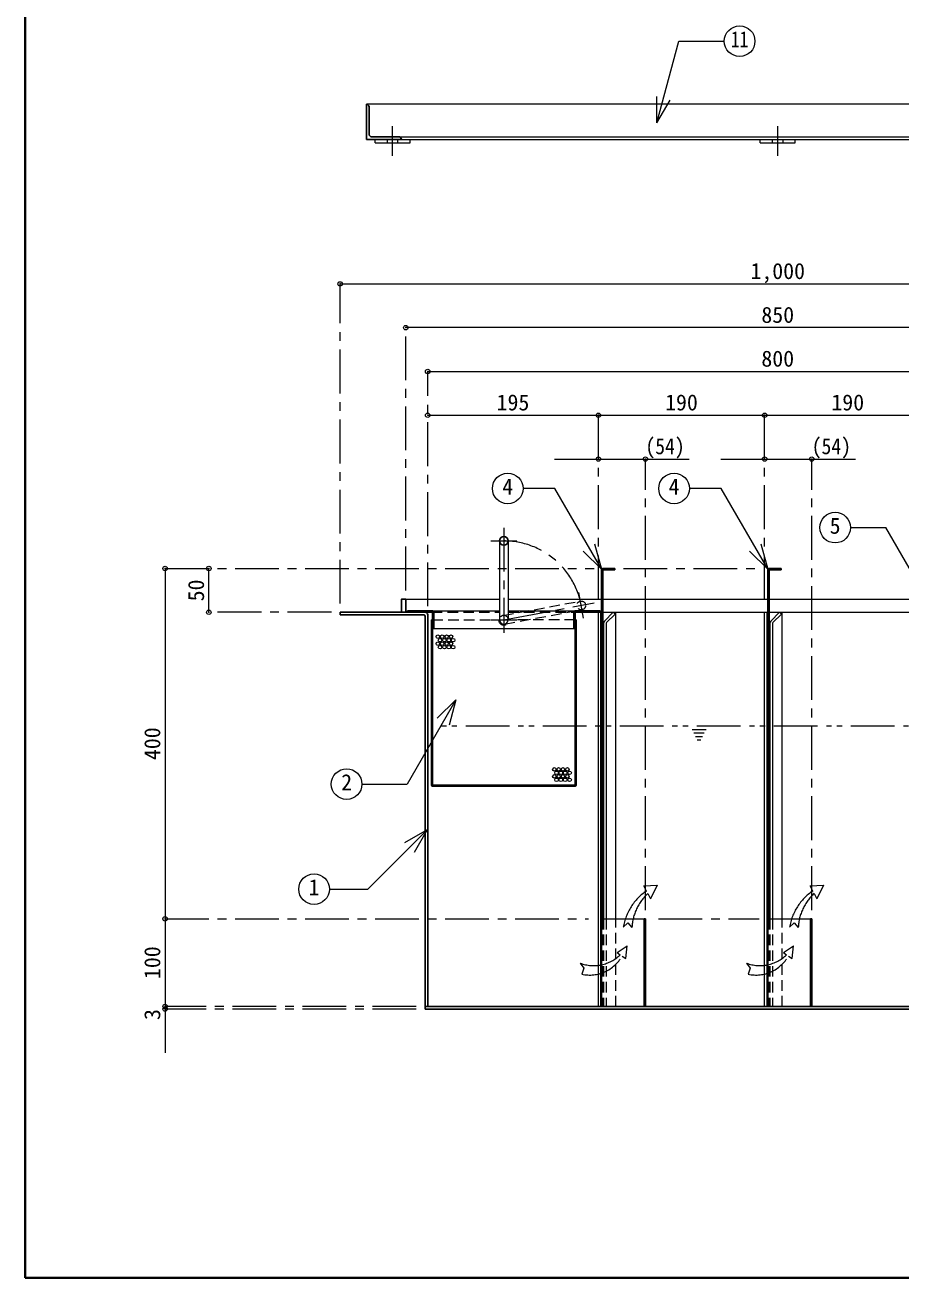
# Model space of a CAD drawing. Units: millimetres at full size, sheet at 1:10. Extents: x -2113 to 1937, y -1370 to 1440.
# Drawn here: x -2113 to -1112, y -1370 to 60 of the extents above; entities that cross this region are included whole.
import ezdxf
from ezdxf.enums import TextEntityAlignment as Align

# ---------------------------------------------------------------- set-up
doc = ezdxf.new("R2010")
doc.units = ezdxf.units.MM
doc.header["$LTSCALE"] = 10
doc.header["$PDMODE"] = 32
doc.header["$PDSIZE"] = 5
for name, pattern in [('CHAIN1', [8, 5, -1, 1, -1]), ('DASHED1', [1.8, 1.2, -0.6]), ('DOUBLE_CHAIN1', [8.8, 5, -1, 0.6, -0.6, 0.6, -1])]:
    doc.linetypes.add(name, pattern=pattern)
doc.layers.add('0-0_ﾚｲﾔ1', color=4, linetype='Continuous', lineweight=9)
doc.styles.add('ＭＳ ゴシック', font='')
doc.styles.get('ＭＳ ゴシック').set_extended_font_data('MS Gothic')

msp = doc.modelspace()

# ---------------------------------------------------------------- linework, layer by layer
at = {"layer": '0-0_ﾚｲﾔ1', "color": 1, "lineweight": 40}
for p, q in [((-2113.04, -1370.5), (-2113.04, 1439.5)), ((1936.96, -1370.5), (-2113.04, -1370.5))]:
    msp.add_line(p, q, dxfattribs=at)
at = {"layer": '0-0_ﾚｲﾔ1', "color": 7, "lineweight": 18}
for p, q in [((-1391.09, -51.64), (-1366.11, 41.57)), ((-1366.11, 41.57), (-1314.11, 41.57)), ((-1391.09, -51.64), (-1391.09, -21.64)), ((-1391.09, -51.64), (-1376.09, -25.66)), ((-783.04, -30.5), (-1723.04, -30.5)), ((-1686.04, -67.5), (-820.04, -67.5)), ((-1683.04, -70.5), (-823.04, -70.5)), ((-1507.59, -469.12), (-1544.05, -469.12)), ((-1454.13, -561.72), (-1507.59, -469.12)), ((-1317.59, -469.12), (-1354.05, -469.12)), ((-1264.13, -561.72), (-1317.59, -469.12)), ((-1170.04, -513.81), (-1129.62, -513.81)), ((-1073.8, -610.5), (-1129.62, -513.81)), ((-1571.04, -529), (-1571.04, -619)), ((-1561.04, -529), (-1561.04, -619)), ((-1454.13, -561.72), (-1475.34, -540.51)), ((-1454.13, -561.72), (-1461.89, -532.74)), ((-1264.13, -561.72), (-1285.34, -540.51)), ((-1264.13, -561.72), (-1271.89, -532.74)), ((-1458.04, -1060.5), (-1458.04, -610.5)), ((-1456.04, -610.5), (-1455.04, -610.5)), ((-1455.04, -1060.5), (-1455.04, -610.5)), ((-1451.16, -620.62), (-1441.04, -610.5)), ((-1448.6, -622.3), (-1438.92, -612.62)), ((-1441.04, -610.5), (-1438.92, -612.62)), ((-1268.04, -610.5), (-1265.04, -610.5)), ((-1268.04, -1060.5), (-1268.04, -610.5)), ((-1265.04, -1060.5), (-1265.04, -610.5)), ((-1261.16, -620.62), (-1251.04, -610.5)), ((-1258.6, -622.3), (-1248.92, -612.62)), ((-1251.04, -610.5), (-1248.92, -612.62)), ((-1452.04, -622.74), (-1452.04, -960.5)), ((-1449.04, -623.36), (-1449.04, -960.5)), ((-1262.04, -622.74), (-1262.04, -960.5)), ((-1259.04, -623.36), (-1259.04, -960.5)), ((-1620.86, -710.32), (-1676.48, -806.66)), ((-1620.86, -710.32), (-1642.07, -731.53)), ((-1620.86, -710.32), (-1628.62, -739.3)), ((-1728.13, -806.66), (-1676.48, -806.66)), ((-1653.63, -858.7), (-1721.52, -926.59)), ((-1653.63, -858.7), (-1679.61, -873.7)), ((-1653.63, -858.7), (-1668.63, -884.68)), ((-1765.35, -926.59), (-1721.52, -926.59)), ((-1454.29, -960.5), (-1454.29, -1060.5)), ((-1452.79, -960.5), (-1405.79, -960.5)), ((-1264.29, -960.5), (-1264.29, -1060.5)), ((-1262.79, -960.5), (-1215.79, -960.5))]:
    msp.add_line(p, q, dxfattribs=at)
at = {"layer": '0-0_ﾚｲﾔ1', "color": 5, "lineweight": 25}
for p, q in [((-1723.04, -70.5), (-1723.04, -30.5)), ((-1720.04, -33.5), (-1720.04, -64.5)), ((-1723.04, -70.5), (-1683.04, -70.5)), ((-1717.04, -67.5), (-1686.04, -67.5)), ((-1454.29, -562), (-1454.29, -960.5)), ((-1452.79, -560.5), (-1439.29, -560.5)), ((-1452.79, -562.75), (-1452.79, -960.5)), ((-1452.04, -562), (-1439.29, -562)), ((-1439.29, -560.5), (-1439.29, -562)), ((-1264.29, -562), (-1264.29, -960.5)), ((-1262.79, -560.5), (-1249.29, -560.5)), ((-1262.79, -562.75), (-1262.79, -960.5)), ((-1262.04, -562), (-1249.29, -562)), ((-1249.29, -560.5), (-1249.29, -562)), ((-1678.04, -595.5), (-1678.04, -610.5)), ((-1753.04, -613.5), (-1753.04, -610.5)), ((-1648.29, -610.5), (-1753.04, -610.5)), ((-1657.54, -613.5), (-1753.04, -613.5)), ((-1656.04, -615), (-1656.04, -1063.5)), ((-1653.04, -613.5), (-1653.04, -1060.5)), ((-1647.54, -807.5), (-1647.54, -611.25)), ((-1646.04, -610.5), (-1646.04, -629)), ((-1486.04, -610.5), (-1486.04, -629)), ((-1484.54, -609), (-1456.04, -609)), ((-1484.54, -807.5), (-1484.54, -611.25)), ((-1456.04, -610.5), (-1483.79, -610.5)), ((-1456.04, -610.5), (-1456.04, -609)), ((-1648.54, -619), (-1647.54, -619)), ((-1648.54, -808), (-1648.54, -619)), ((-1647.54, -629), (-1646.04, -629)), ((-1486.04, -629), (-1484.54, -629)), ((-1484.54, -619), (-1483.54, -619)), ((-1483.54, -808), (-1483.54, -619)), ((-1484.54, -809), (-1647.54, -809)), ((-1485.04, -808), (-1647.04, -808)), ((-1452.79, -960.5), (-1454.29, -960.5)), ((-1405.79, -960.5), (-1405.79, -1060.5)), ((-1404.29, -960.5), (-1405.79, -960.5)), ((-1404.29, -960.5), (-1404.29, -1060.5)), ((-1262.79, -960.5), (-1264.29, -960.5)), ((-1215.79, -960.5), (-1215.79, -1060.5)), ((-1214.29, -960.5), (-1215.79, -960.5)), ((-1214.29, -960.5), (-1214.29, -1060.5)), ((-850.04, -1060.5), (-1656.04, -1060.5)), ((-850.04, -1063.5), (-1656.04, -1063.5))]:
    msp.add_line(p, q, dxfattribs=at)
at = {"layer": '0-0_ﾚｲﾔ1', "linetype": 'CHAIN1'}
for p, q in [((-1693.04, -89.5), (-1693.04, -55.5)), ((-1253.04, -89.5), (-1253.04, -55.5)), ((-1753.04, -600.5), (-1753.04, -235.5)), ((-1678.04, -585.5), (-1678.04, -285.5)), ((-1653.04, -603.5), (-1653.04, -335.5)), ((-1458.04, -595.5), (-1458.04, -385.5)), ((-1268.04, -595.5), (-1268.04, -385.5)), ((-1404.29, -950.5), (-1404.29, -435.5)), ((-1214.29, -950.5), (-1214.29, -435.5)), ((-1566.04, -514), (-1566.04, -634)), ((-1581.04, -529), (-1551.04, -529)), ((-1953.04, -560.5), (-1462.79, -560.5)), ((-1429.29, -560.5), (-1272.79, -560.5)), ((-1566.04, -619), (-1462.8, -599.85)), ((-1474.82, -617.34), (-1480.28, -587.84)), ((-1763.04, -610.5), (-1903.04, -610.5)), ((-1581.04, -619), (-1551.04, -619)), ((-1953.04, -960.5), (-1469.29, -960.5)), ((-1389.29, -960.5), (-1274.29, -960.5)), ((-1666.04, -1060.5), (-1953.04, -1060.5)), ((-1666.04, -1063.5), (-1953.04, -1063.5))]:
    msp.add_line(p, q, dxfattribs=at)
at = {"layer": '0-0_ﾚｲﾔ1'}
for p, q in [((-1713.04, -74.5), (-1713.04, -70.5)), ((-1673.04, -74.5), (-1673.04, -70.5)), ((-1273.04, -74.5), (-1273.04, -70.5)), ((-1233.04, -74.5), (-1233.04, -70.5)), ((-1713.04, -74.5), (-1673.04, -74.5)), ((-1273.04, -74.5), (-1233.04, -74.5)), ((-1753.04, -235.5), (-753.04, -235.5)), ((-828.04, -285.5), (-1678.04, -285.5)), ((-1653.04, -335.5), (-853.04, -335.5)), ((-1653.04, -385.5), (-1458.04, -385.5)), ((-1458.04, -385.5), (-1268.04, -385.5)), ((-1268.04, -385.5), (-1078.04, -385.5)), ((-1508.04, -435.5), (-1354.29, -435.5)), ((-1318.04, -435.5), (-1164.29, -435.5)), ((-1953.04, -560.5), (-1953.04, -960.5)), ((-1903.04, -610.5), (-1903.04, -560.5)), ((-1678.04, -595.5), (-1571.04, -595.5)), ((-1561.04, -595.5), (-1454.29, -595.5)), ((-1452.79, -595.5), (-1264.29, -595.5)), ((-1262.79, -595.5), (-828.04, -595.5)), ((-1647.54, -609), (-1571.04, -609)), ((-1561.04, -609), (-1484.54, -609)), ((-1455.04, -610.5), (-1454.29, -610.5)), ((-1452.79, -610.5), (-1268.04, -610.5)), ((-1438.04, -960.5), (-1438.04, -610.5)), ((-1265.04, -610.5), (-1264.29, -610.5)), ((-1262.79, -610.5), (-1078.04, -610.5)), ((-1248.04, -960.5), (-1248.04, -610.5)), ((-1646.04, -629), (-1486.04, -629)), ((-1953.04, -960.5), (-1953.04, -1060.5)), ((-1953.04, -1060.5), (-1953.04, -1113.5))]:
    msp.add_line(p, q, dxfattribs=at)
at = {"layer": '0-0_ﾚｲﾔ1', "linetype": 'DASHED1'}
for p, q in [((-1699.04, -74.5), (-1699.04, -70.5)), ((-1687.04, -74.5), (-1687.04, -70.5)), ((-1259.04, -74.5), (-1259.04, -70.5)), ((-1247.04, -74.5), (-1247.04, -70.5)), ((-1566.95, -614.08), (-1478.46, -597.67)), ((-1648.29, -610.5), (-1571.04, -610.5)), ((-1565.13, -623.91), (-1476.64, -607.5)), ((-1561.04, -610.5), (-1483.79, -610.5)), ((-1647.54, -619), (-1581.04, -619)), ((-1484.54, -619), (-1551.04, -619)), ((-1452.79, -960.5), (-1452.79, -1060.5)), ((-1452.04, -960.5), (-1452.04, -1060.5)), ((-1449.04, -960.5), (-1449.04, -1060.5)), ((-1438.04, -1060.5), (-1438.04, -960.5)), ((-1262.79, -960.5), (-1262.79, -1060.5)), ((-1262.04, -960.5), (-1262.04, -1060.5)), ((-1259.04, -960.5), (-1259.04, -1060.5)), ((-1248.04, -1060.5), (-1248.04, -960.5))]:
    msp.add_line(p, q, dxfattribs=at)
at = {"layer": '0-0_ﾚｲﾔ1', "linetype": 'DOUBLE_CHAIN1'}
for p, q in [((-1031.54, -740.5), (-1643.04, -740.5)), ((-1335.04, -744.5), (-1351.04, -744.5)), ((-1337.04, -748.5), (-1349.04, -748.5)), ((-1339.04, -752.5), (-1347.04, -752.5)), ((-1341.04, -756.5), (-1345.04, -756.5)), ((-1403.11, -928.72), (-1406.16, -922.96)), ((-1213.11, -928.72), (-1216.16, -922.96)), ((-1401.44, -931.5), (-1398.58, -937.68)), ((-1211.44, -931.5), (-1208.58, -937.68)), ((-1436.41, -999.11), (-1425.23, -991.47)), ((-1436.41, -999.11), (-1432.94, -1001.51)), ((-1426.72, -1005.82), (-1425.23, -991.47)), ((-1246.41, -999.11), (-1235.23, -991.47)), ((-1246.41, -999.11), (-1242.94, -1001.51)), ((-1236.72, -1005.82), (-1235.23, -991.47)), ((-1430.9, -1002.93), (-1426.72, -1005.82)), ((-1240.9, -1002.93), (-1236.72, -1005.82))]:
    msp.add_line(p, q, dxfattribs=at)
at = {"layer": '0-0_ﾚｲﾔ1', "color": 5, "lineweight": 25}
for points in [[(-1683.04, -610.5), (-1683.04, -595.5), (-1678.04, -595.5)], [(-1647.54, -609), (-1676.04, -609), (-1676.04, -610.5)]]:
    msp.add_lwpolyline(points, dxfattribs=at)
at = {"layer": '0-0_ﾚｲﾔ1', "linetype": 'DOUBLE_CHAIN1'}
for points in [[(-1406.16, -922.96), (-1390.99, -922.06), (-1398.58, -937.68)], [(-1216.16, -922.96), (-1200.99, -922.06), (-1208.58, -937.68)], [(-1429.51, -970.15), (-1424.39, -965.14), (-1419.64, -970.42)], [(-1239.51, -970.15), (-1234.39, -965.14), (-1229.64, -970.42)], [(-1478.8, -1011.04), (-1474.53, -1016.91), (-1476.96, -1023.72)], [(-1288.8, -1011.04), (-1284.53, -1016.91), (-1286.96, -1023.72)]]:
    msp.add_lwpolyline(points, dxfattribs=at)
at = {"layer": '0-0_ﾚｲﾔ1', "color": 7, "lineweight": 18}
for centre in [(-1296.61, 41.57), (-1561.55, -469.12), (-1371.55, -469.12), (-1187.54, -513.81), (-1745.63, -806.66), (-1782.85, -926.59)]:
    msp.add_circle(centre, 17.5, dxfattribs=at)
at = {"layer": '0-0_ﾚｲﾔ1', "color": 5, "lineweight": 25}
msp.add_circle((-1566.04, -529), 5, dxfattribs=at)
at = {"layer": '0-0_ﾚｲﾔ1', "linetype": 'DASHED1'}
msp.add_circle((-1477.55, -602.59), 5, dxfattribs=at)
at = {"layer": '0-0_ﾚｲﾔ1'}
for centre in [(-1641.4, -638.25), (-1638.9, -642.25), (-1636.4, -638.25), (-1633.9, -642.25), (-1631.4, -638.25), (-1628.9, -642.25), (-1626.4, -638.25), (-1623.9, -642.25), (-1641.4, -646.25), (-1638.9, -650.25), (-1636.4, -646.25), (-1633.9, -650.25), (-1631.4, -646.25), (-1628.9, -650.25), (-1626.4, -646.25), (-1623.9, -650.25), (-1508.4, -789.8), (-1508.4, -797.8), (-1505.9, -793.8), (-1505.9, -801.8), (-1503.4, -789.8), (-1503.4, -797.8), (-1500.9, -793.8), (-1500.9, -801.8), (-1498.4, -789.8), (-1498.4, -797.8), (-1495.9, -793.8), (-1495.9, -801.8), (-1493.4, -789.8), (-1493.4, -797.8), (-1490.9, -793.8), (-1490.9, -801.8)]:
    msp.add_circle(centre, 2, dxfattribs=at)
at = {"layer": '0-0_ﾚｲﾔ1', "color": 5, "lineweight": 25}
for centre, radius, start, end in [((-1723.04, -33.5), 3, 0, 90), ((-1717.04, -64.5), 3, 180, 270), ((-1686.04, -70.5), 3, 0, 90), ((-1452.79, -562), 1.5, 90, 180), ((-1452.04, -562.75), 0.75, 90, 180), ((-1262.79, -562), 1.5, 90, 180), ((-1262.04, -562.75), 0.75, 90, 180), ((-1657.54, -615), 1.5, 0, 90), ((-1656.04, -613.5), 3, 0, 90), ((-1648.29, -611.25), 0.75, 0, 90), ((-1647.54, -610.5), 1.5, 0, 90), ((-1484.54, -610.5), 1.5, 90, 180), ((-1483.79, -611.25), 0.75, 90, 180), ((-1647.54, -808), 1, 180, 270), ((-1647.04, -807.5), 0.5, 180, 270), ((-1485.04, -807.5), 0.5, 270, 0), ((-1484.54, -808), 1, 270, 0)]:
    msp.add_arc(centre, radius, start, end, dxfattribs=at)
at = {"layer": '0-0_ﾚｲﾔ1', "linetype": 'CHAIN1'}
msp.add_arc((-1566.04, -619), 90, 10.50384, 90, dxfattribs=at)
at = {"layer": '0-0_ﾚｲﾔ1', "linetype": 'DASHED1'}
for radius, start, end in [(5, 0, 180), (6, 180, 0)]:
    msp.add_arc((-1566.04, -619), radius, start, end, dxfattribs=at)
at = {"layer": '0-0_ﾚｲﾔ1', "color": 7, "lineweight": 18}
for centre, radius, start, end in [((-1566.04, -619), 5, 180, 0), ((-1449.04, -622.74), 3, 135, 180), ((-1447.54, -623.36), 1.5, 135, 180), ((-1259.04, -622.74), 3, 135, 180), ((-1257.54, -623.36), 1.5, 135, 180)]:
    msp.add_arc(centre, radius, start, end, dxfattribs=at)
at = {"layer": '0-0_ﾚｲﾔ1', "linetype": 'DOUBLE_CHAIN1'}
for centre, radius, start, end in [((-1368.69, -979.78), 61.59, 123.98307, 170.99646), ((-1178.69, -979.78), 61.59, 123.98307, 170.99646), ((-1363.39, -973.01), 56.31, 132.51176, 177.36854), ((-1173.39, -973.01), 56.31, 132.51176, 177.36854), ((-1463.39, -970.09), 43.76, 249.37581, 314.10079), ((-1468.12, -981.88), 42.76, 258.06872, 330.51954), ((-1273.39, -970.09), 43.76, 249.37581, 314.10079), ((-1278.12, -981.88), 42.76, 258.06872, 330.51954)]:
    msp.add_arc(centre, radius, start, end, dxfattribs=at)
at = {"layer": '0-0_ﾚｲﾔ1', "color": 1}
for p in [(-1753.04, -235.5), (-1678.04, -285.5), (-1653.04, -335.5), (-1653.04, -385.5), (-1458.04, -385.5), (-1268.04, -385.5), (-1458.04, -435.5), (-1404.29, -435.5), (-1268.04, -435.5), (-1214.29, -435.5), (-1953.04, -560.5), (-1903.04, -560.5), (-1903.04, -610.5), (-1953.04, -960.5), (-1953.04, -1060.5), (-1953.04, -1063.5)]:
    msp.add_point(p, dxfattribs=at)

# ---------------------------------------------------------------- texts
at = {"layer": '0-0_ﾚｲﾔ1', "color": 7, "style": 'ＭＳ ゴシック'}
for s, width, p in [('11', 0.8, (-1306.61, 29.07)), ('(54)', 0.9, (-1404.29, -435.5)), ('(54)', 0.9, (-1214.29, -435.5))]:
    msp.add_text(s, height=18.33, dxfattribs=dict(at, width=width)).set_placement(p, align=Align.BOTTOM_LEFT)
for s, p in [('1,000', (-1284.29, -235.5)), ('850', (-1271.79, -285.5)), ('800', (-1271.79, -335.5)), ('195', (-1574.29, -385.5)), ('190', (-1381.79, -385.5)), ('190', (-1191.79, -385.5)), ('4', (-1567.8, -481.62)), ('4', (-1377.8, -481.62)), ('5', (-1193.79, -526.31)), ('2', (-1751.88, -819.16)), ('1', (-1789.1, -939.09))]:
    msp.add_text(s, height=18.33, dxfattribs=at).set_placement(p, align=Align.BOTTOM_LEFT)
for s, p in [('50', (-1903.04, -598)), ('400', (-1953.04, -779.25)), ('100', (-1953.04, -1029.25)), ('3', (-1953.04, -1076))]:
    msp.add_text(s, height=18.33, rotation=90, dxfattribs=at).set_placement(p, align=Align.BOTTOM_LEFT)

doc.saveas('drawing.dxf')
